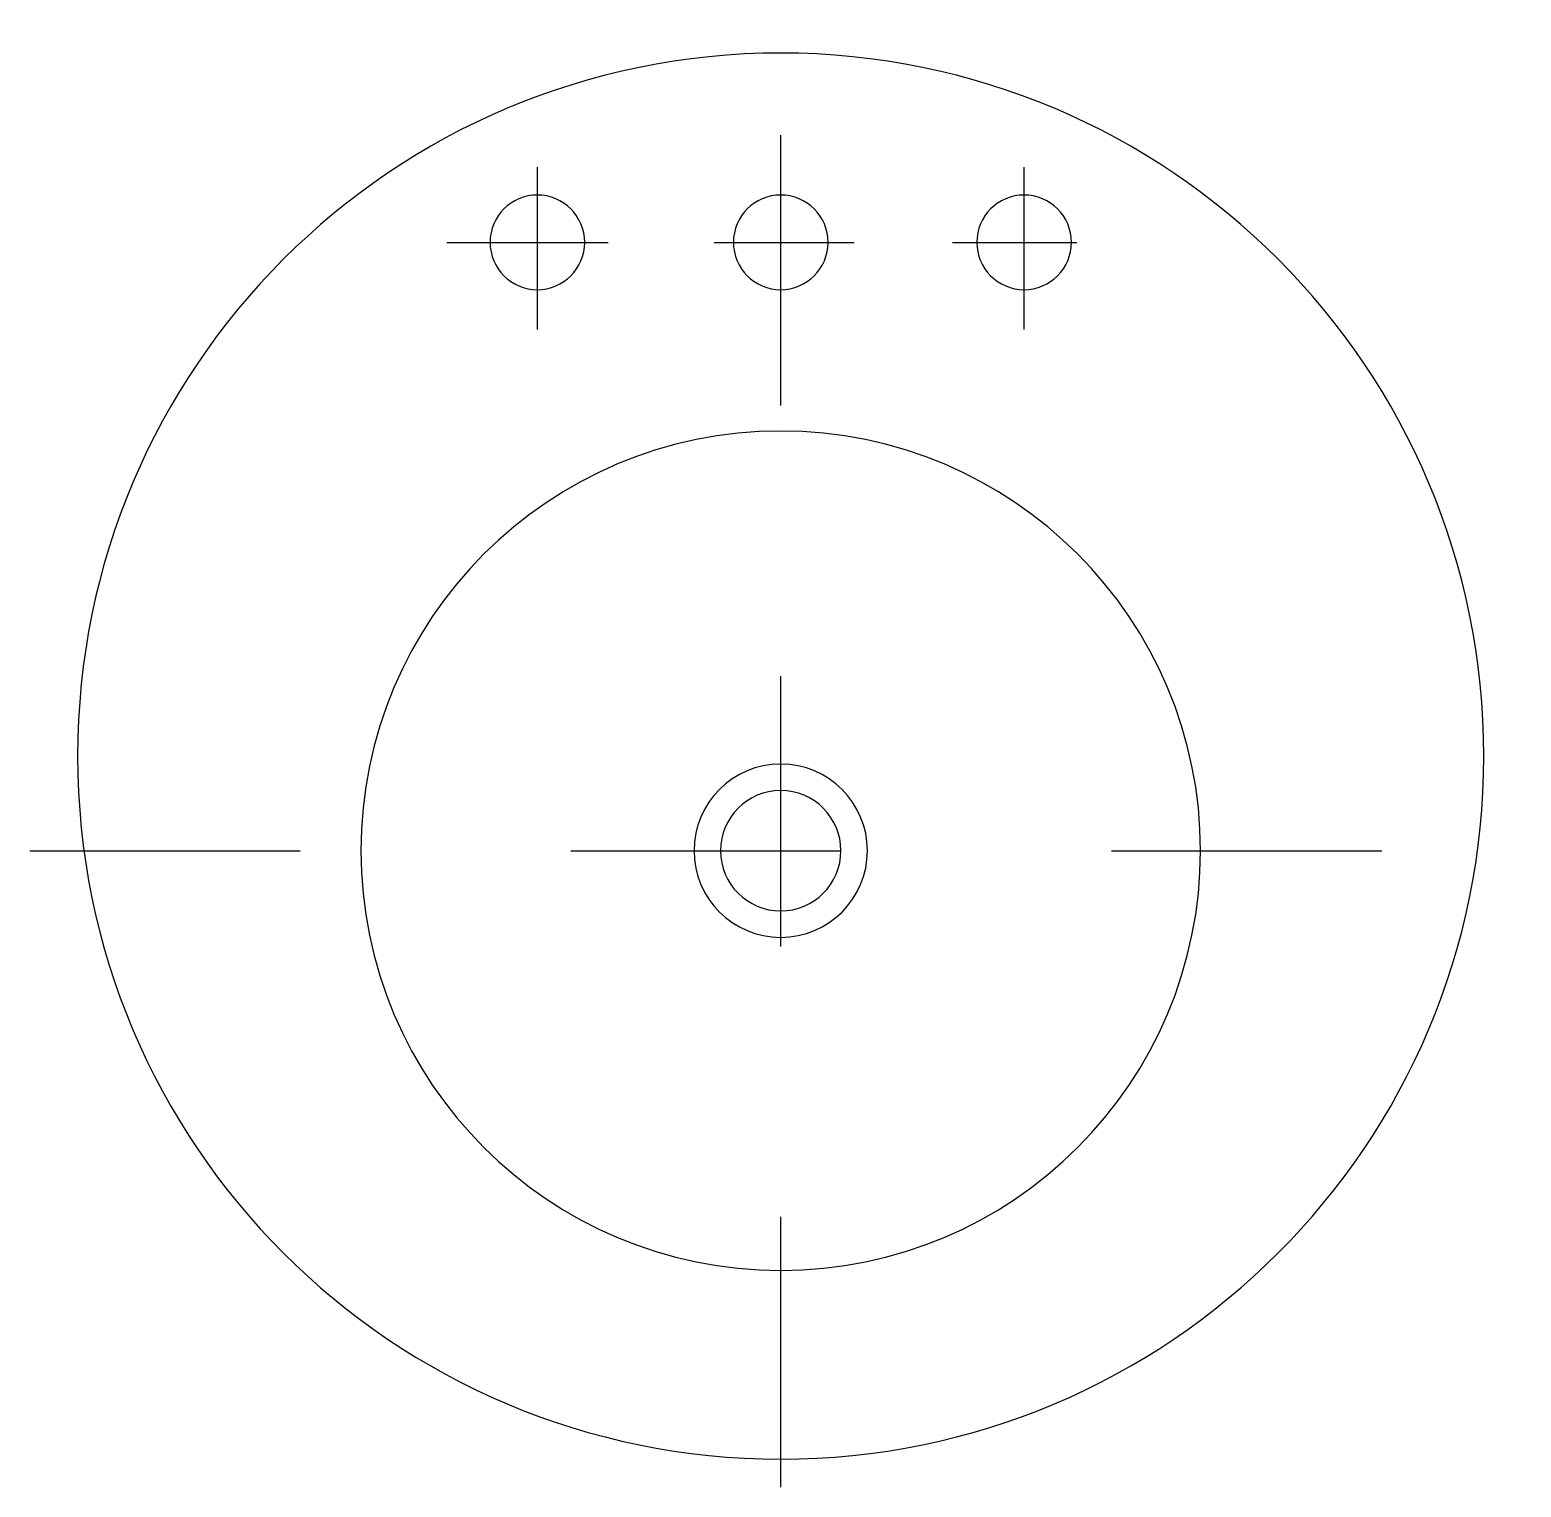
# Model space of a CAD drawing. Extents: x -1022.461 to -1021.909, y 894.213 to 894.752.
import ezdxf

# ---------------------------------------------------------------- set-up
doc = ezdxf.new("R2010")
doc.units = 0
doc.header["$LTSCALE"] = 0.2
doc.header["$MEASUREMENT"] = 0
for name, pattern in [('AXES', [0.54, 0.3, -0.08, 0.08, -0.08]), ('CACHE', [0.24, 0.12, -0.12]), ('CONTINU', [0])]:
    doc.linetypes.add(name, pattern=pattern)
doc.layers.get('0').update_dxf_attribs({"linetype": 'CONTINUOUS'})
doc.layers.add('DECA_EIXOS', color=5, linetype='AXES')

msp = doc.modelspace()

# ---------------------------------------------------------------- linework, layer by layer
at = {"linetype": 'CONTINU'}
for points in [[(-1022.18299, 894.74355, 1), (-1022.18299, 894.22355)], [(-1022.18299, 894.22355, 1), (-1022.18299, 894.74355)], [(-1022.18299, 894.69105, 1), (-1022.18299, 894.65605)], [(-1022.18299, 894.65605, 1), (-1022.18299, 894.69105)], [(-1022.18299, 894.60378, 1), (-1022.18299, 894.29332)], [(-1022.18299, 894.29332, 1), (-1022.18299, 894.60378)], [(-1022.18299, 894.4806, 1), (-1022.18299, 894.41649)], [(-1022.18299, 894.41649, 1), (-1022.18299, 894.4806)], [(-1022.18299, 894.4708, 1), (-1022.18299, 894.4263)], [(-1022.18299, 894.4263, 1), (-1022.18299, 894.4708)]]:
    msp.add_lwpolyline(points, format="xyb", dxfattribs=at)
at = {"linetype": 'CACHE'}
for points in [[(-1022.27299, 894.69105, 1), (-1022.27299, 894.65605)], [(-1022.27299, 894.65605, 1), (-1022.27299, 894.69105)], [(-1022.09299, 894.69105, 1), (-1022.09299, 894.65605)], [(-1022.09299, 894.65605, 1), (-1022.09299, 894.69105)]]:
    msp.add_lwpolyline(points, format="xyb", dxfattribs=at)
at = {"layer": 'DECA_EIXOS'}
for points in [[(-1022.18299, 894.21317), (-1022.18299, 894.75215)], [(-1022.27299, 894.64128), (-1022.27299, 894.70136)], [(-1022.09299, 894.64128), (-1022.09299, 894.70136)], [(-1022.30646, 894.67355), (-1022.24679, 894.67355)], [(-1022.20755, 894.67355), (-1022.15581, 894.67355)], [(-1022.11948, 894.67355), (-1022.07351, 894.67355)], [(-1022.46067, 894.44855), (-1021.90918, 894.44855)]]:
    msp.add_lwpolyline(points, dxfattribs=at)

doc.saveas('drawing.dxf')
